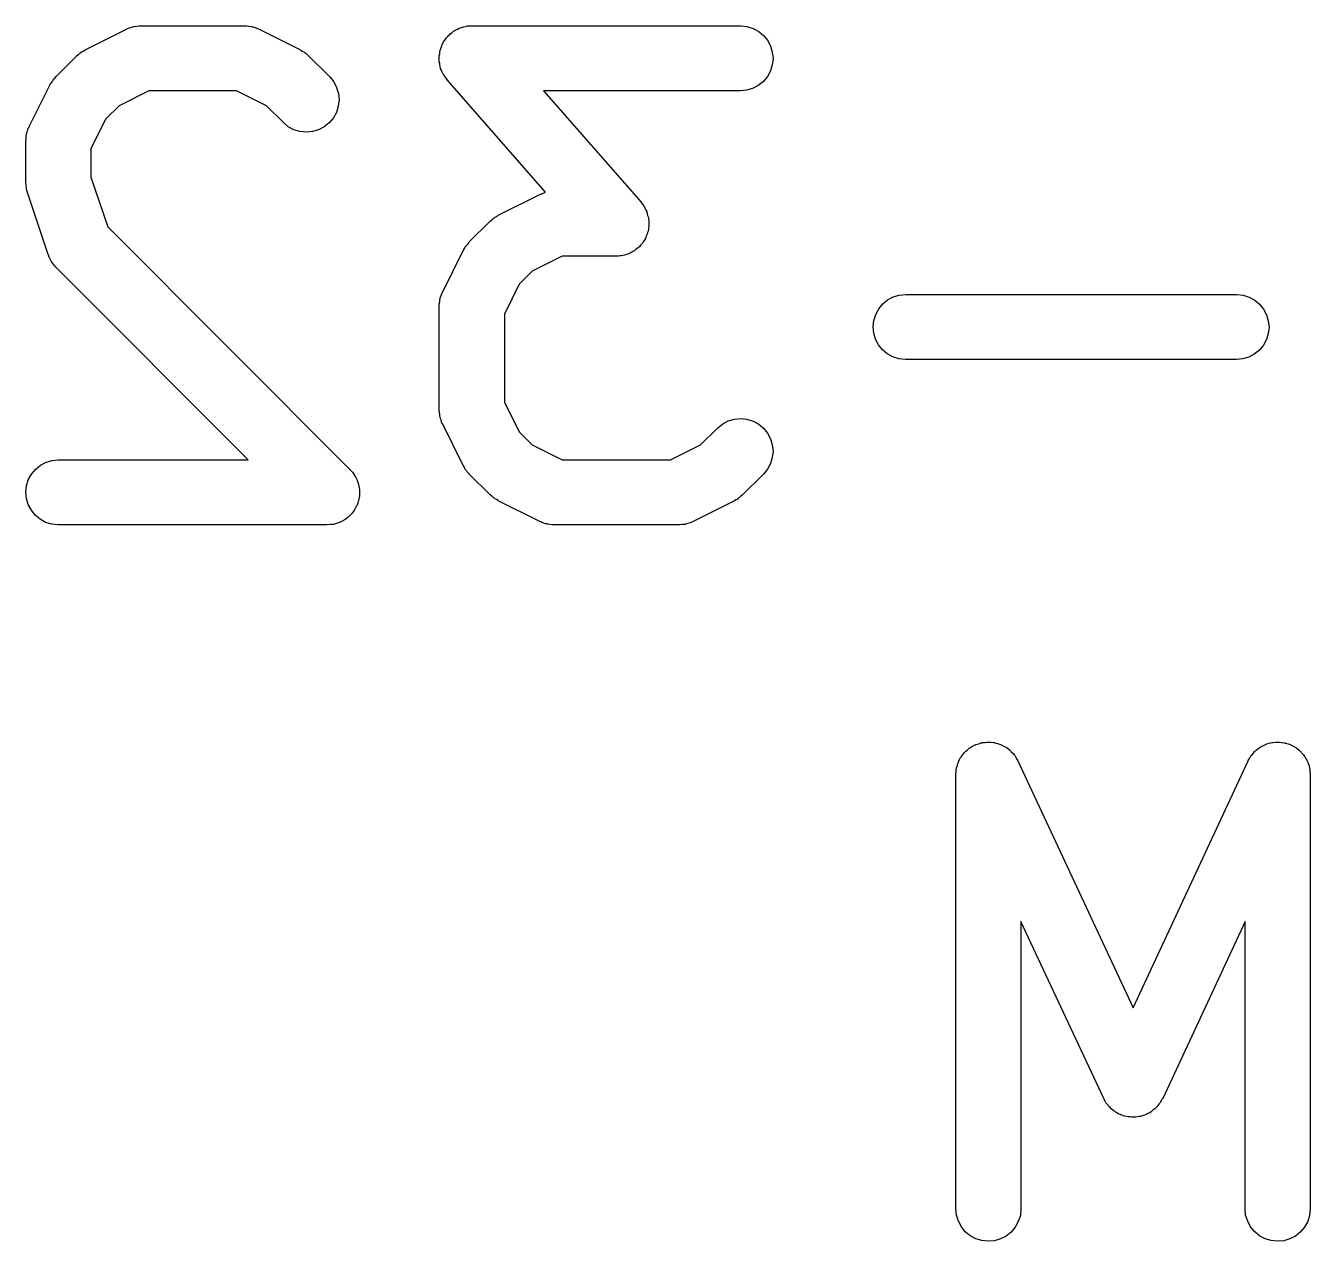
# Model space of a CAD drawing. Extents: x 112.8 to 192.9, y -122.2 to -85.3.
# Drawn here: x 187.756 to 190.716, y -88.125 to -85.325 of the extents above; entities that cross this region are included whole.
import ezdxf

# ---------------------------------------------------------------- set-up
doc = ezdxf.new("R2010")
doc.units = 0
doc.layers.add('BLACK', color=7, linetype='CONTINUOUS')

msp = doc.modelspace()

# ---------------------------------------------------------------- linework, layer by layer
at = {"layer": 'BLACK', "linetype": 'CONTINUOUS'}
for p, q in [((187.893, -85.3807), (187.988, -85.333)), ((187.988, -85.333), (187.989, -85.3326)), ((187.989, -85.3326), (187.991, -85.3318)), ((187.991, -85.3318), (187.993, -85.3308)), ((187.993, -85.3308), (187.998, -85.3293)), ((187.998, -85.3293), (188.003, -85.3275)), ((188.003, -85.3275), (188.005, -85.3272)), ((188.005, -85.3272), (188.007, -85.3266)), ((188.007, -85.3266), (188.012, -85.3261)), ((188.012, -85.3261), (188.017, -85.3253)), ((188.017, -85.3253), (188.02, -85.3253)), ((188.02, -85.3253), (188.022, -85.3251)), ((188.022, -85.3251), (188.26, -85.3251)), ((188.26, -85.3251), (188.261, -85.3251)), ((188.261, -85.3251), (188.263, -85.3254)), ((188.263, -85.3254), (188.265, -85.3253)), ((188.265, -85.3253), (188.27, -85.3262)), ((188.27, -85.3262), (188.276, -85.3268)), ((188.276, -85.3268), (188.278, -85.3274)), ((188.278, -85.3274), (188.28, -85.3278)), ((188.28, -85.3278), (188.285, -85.3296)), ((188.285, -85.3296), (188.29, -85.3312)), ((188.29, -85.3312), (188.291, -85.3323)), ((188.291, -85.3323), (188.294, -85.333)), ((188.294, -85.333), (188.389, -85.3807)), ((188.742, -85.3377), (188.745, -85.3364)), ((188.745, -85.3364), (188.747, -85.3349)), ((188.747, -85.3349), (188.751, -85.333)), ((188.751, -85.333), (188.755, -85.3308)), ((188.755, -85.3308), (188.758, -85.33)), ((188.758, -85.33), (188.76, -85.329)), ((188.76, -85.329), (188.765, -85.3279)), ((188.765, -85.3279), (188.769, -85.3266)), ((188.769, -85.3266), (188.772, -85.3263)), ((188.772, -85.3263), (188.774, -85.3257)), ((188.774, -85.3257), (188.779, -85.3256)), ((188.779, -85.3256), (188.784, -85.3251)), ((188.784, -85.3251), (189.403, -85.3251)), ((189.403, -85.3251), (189.404, -85.3251)), ((189.404, -85.3251), (189.418, -85.3268)), ((189.418, -85.3268), (189.432, -85.3312)), ((189.432, -85.3312), (189.445, -85.3382)), ((188.716, -85.3687), (188.717, -85.3663)), ((188.717, -85.3663), (188.719, -85.3623)), ((188.719, -85.3623), (188.722, -85.3582)), ((188.722, -85.3582), (188.723, -85.3562)), ((188.723, -85.3562), (188.725, -85.3539)), ((188.725, -85.3539), (188.728, -85.3505)), ((188.728, -85.3505), (188.731, -85.3469)), ((188.731, -85.3469), (188.733, -85.3452)), ((188.733, -85.3452), (188.735, -85.3433)), ((188.735, -85.3433), (188.739, -85.3406)), ((188.739, -85.3406), (188.742, -85.3377)), ((189.445, -85.3382), (189.456, -85.3477)), ((189.456, -85.3477), (189.466, -85.3591)), ((189.466, -85.3591), (189.472, -85.372)), ((187.826, -85.4423), (187.874, -85.3947)), ((187.874, -85.394), (187.878, -85.3914)), ((187.874, -85.3947), (187.874, -85.394)), ((187.878, -85.3914), (187.881, -85.3885)), ((187.881, -85.3885), (187.883, -85.3868)), ((187.883, -85.3868), (187.886, -85.3849)), ((187.886, -85.3849), (187.89, -85.3829)), ((187.89, -85.3829), (187.893, -85.3807)), ((188.389, -85.3807), (188.39, -85.3811)), ((188.39, -85.3811), (188.393, -85.3834)), ((188.393, -85.3834), (188.397, -85.3854)), ((188.397, -85.3854), (188.399, -85.3874)), ((188.399, -85.3874), (188.402, -85.3891)), ((188.402, -85.3891), (188.405, -85.392)), ((188.405, -85.392), (188.408, -85.3947)), ((188.408, -85.3947), (188.456, -85.4423)), ((188.709, -85.3944), (188.71, -85.3897)), ((188.709, -85.397), (188.709, -85.3944)), ((188.71, -85.385), (188.711, -85.3825)), ((188.71, -85.3897), (188.71, -85.385)), ((188.711, -85.3825), (188.712, -85.3799)), ((188.712, -85.3799), (188.713, -85.3756)), ((188.713, -85.3756), (188.715, -85.3711)), ((188.715, -85.3711), (188.716, -85.3687)), ((189.472, -85.372), (189.476, -85.3861)), ((189.476, -85.3861), (189.478, -85.4007)), ((188.709, -85.3996), (188.709, -85.397)), ((188.709, -85.4043), (188.709, -85.3996)), ((188.709, -85.409), (188.709, -85.4043)), ((188.71, -85.4116), (188.709, -85.409)), ((188.71, -85.4142), (188.71, -85.4116)), ((188.711, -85.4187), (188.71, -85.4142)), ((188.712, -85.4233), (188.711, -85.4187)), ((188.713, -85.4257), (188.712, -85.4233)), ((189.476, -85.4152), (189.472, -85.4292)), ((189.478, -85.4007), (189.476, -85.4152)), ((187.815, -85.4574), (187.817, -85.4536)), ((187.817, -85.4536), (187.819, -85.4512)), ((187.819, -85.4512), (187.82, -85.4486)), ((187.82, -85.4486), (187.823, -85.4456)), ((187.823, -85.4456), (187.826, -85.4423)), ((188.456, -85.4423), (188.457, -85.4431)), ((188.457, -85.4431), (188.466, -85.4545)), ((188.466, -85.4545), (188.472, -85.4675)), ((188.714, -85.4282), (188.713, -85.4257)), ((188.716, -85.4324), (188.714, -85.4282)), ((188.718, -85.4367), (188.716, -85.4324)), ((188.72, -85.4389), (188.718, -85.4367)), ((188.721, -85.4412), (188.72, -85.4389)), ((188.724, -85.4449), (188.721, -85.4412)), ((188.727, -85.4487), (188.724, -85.4449)), ((188.727, -85.4495), (188.727, -85.4487)), ((188.954, -85.7089), (188.727, -85.4495)), ((189.456, -85.4533), (189.444, -85.4626)), ((189.465, -85.4421), (189.456, -85.4533)), ((189.472, -85.4292), (189.465, -85.4421)), ((187.764, -85.5571), (187.812, -85.4618)), ((187.812, -85.4609), (187.815, -85.4574)), ((187.812, -85.4618), (187.812, -85.4609)), ((188.04, -85.4751), (187.971, -85.5094)), ((188.242, -85.4751), (188.04, -85.4751)), ((188.311, -85.5094), (188.242, -85.4751)), ((188.472, -85.4675), (188.477, -85.4816)), ((188.477, -85.4816), (188.478, -85.4962)), ((189.403, -85.4751), (188.949, -85.4751)), ((188.949, -85.4751), (189.174, -85.7317)), ((189.417, -85.4737), (189.403, -85.4751)), ((189.431, -85.4695), (189.417, -85.4737)), ((189.444, -85.4626), (189.431, -85.4695)), ((187.971, -85.5094), (187.941, -85.5398)), ((188.35, -85.5484), (188.311, -85.5094)), ((188.476, -85.5107), (188.472, -85.5247)), ((188.478, -85.4962), (188.476, -85.5107)), ((187.941, -85.5398), (187.906, -85.6083)), ((188.465, -85.5375), (188.455, -85.5488)), ((188.472, -85.5247), (188.465, -85.5375)), ((187.758, -85.575), (187.759, -85.5729)), ((187.759, -85.5707), (187.761, -85.5659)), ((187.759, -85.5729), (187.759, -85.5707)), ((187.761, -85.5659), (187.762, -85.5611)), ((187.762, -85.5611), (187.764, -85.5591)), ((187.764, -85.5591), (187.764, -85.5571)), ((188.361, -85.5577), (188.35, -85.5484)), ((188.374, -85.5646), (188.361, -85.5577)), ((188.388, -85.5689), (188.374, -85.5646)), ((188.403, -85.5704), (188.388, -85.5689)), ((188.417, -85.569), (188.403, -85.5704)), ((188.431, -85.5648), (188.417, -85.569)), ((188.444, -85.558), (188.431, -85.5648)), ((188.455, -85.5488), (188.444, -85.558)), ((187.756, -85.5896), (187.757, -85.5874)), ((187.756, -85.5906), (187.756, -85.5896)), ((187.756, -85.6858), (187.756, -85.5906)), ((187.757, -85.5801), (187.758, -85.575)), ((187.757, -85.5852), (187.757, -85.5801)), ((187.757, -85.5874), (187.757, -85.5852)), ((187.906, -85.6083), (187.906, -85.6737)), ((187.757, -85.69), (187.756, -85.6858)), ((187.757, -85.6943), (187.757, -85.69)), ((187.906, -85.6737), (187.945, -85.7882)), ((187.758, -85.6973), (187.757, -85.6943)), ((187.758, -85.7004), (187.758, -85.6973)), ((187.759, -85.7044), (187.758, -85.7004)), ((187.76, -85.7086), (187.759, -85.7044)), ((187.76, -85.7096), (187.76, -85.7086)), ((187.808, -85.8524), (187.76, -85.7096)), ((188.845, -85.7616), (188.941, -85.714)), ((188.941, -85.714), (188.942, -85.7135)), ((188.942, -85.7135), (188.944, -85.7128)), ((188.944, -85.7128), (188.946, -85.7117)), ((188.946, -85.7117), (188.951, -85.7103)), ((188.951, -85.7103), (188.954, -85.7089)), ((189.174, -85.7317), (189.174, -85.7325)), ((189.174, -85.7325), (189.177, -85.7364)), ((189.177, -85.7364), (189.18, -85.74)), ((189.18, -85.74), (189.181, -85.7423)), ((189.181, -85.7423), (189.183, -85.7445)), ((189.183, -85.7445), (189.184, -85.7488)), ((189.184, -85.7488), (189.187, -85.753)), ((188.778, -85.8233), (188.826, -85.7757)), ((188.826, -85.7757), (188.827, -85.7749)), ((188.827, -85.7749), (188.83, -85.7723)), ((188.83, -85.7723), (188.833, -85.7694)), ((188.833, -85.7694), (188.836, -85.7677)), ((188.836, -85.7677), (188.838, -85.7658)), ((188.838, -85.7658), (188.842, -85.7639)), ((188.842, -85.7639), (188.845, -85.7616)), ((189.187, -85.753), (189.187, -85.7555)), ((189.187, -85.7555), (189.188, -85.7579)), ((189.188, -85.7579), (189.189, -85.7625)), ((189.189, -85.7625), (189.191, -85.767)), ((189.191, -85.767), (189.191, -85.7696)), ((189.191, -85.7696), (189.192, -85.7722)), ((189.192, -85.7722), (189.192, -85.7769)), ((189.192, -85.7769), (189.192, -85.7816)), ((187.945, -85.7882), (188.503, -86.3471)), ((189.186, -85.8101), (189.185, -85.8125)), ((189.188, -85.8056), (189.186, -85.8101)), ((189.189, -85.8013), (189.188, -85.8056)), ((189.19, -85.7987), (189.189, -85.8013)), ((189.191, -85.7962), (189.19, -85.7987)), ((189.192, -85.7869), (189.191, -85.7915)), ((189.191, -85.7915), (189.191, -85.7962)), ((189.192, -85.7816), (189.192, -85.7842)), ((189.192, -85.7842), (189.192, -85.7869)), ((188.765, -85.8418), (188.767, -85.8383)), ((188.767, -85.8383), (188.769, -85.8346)), ((188.769, -85.8346), (188.771, -85.8322)), ((188.771, -85.8322), (188.773, -85.8296)), ((188.773, -85.8296), (188.776, -85.8265)), ((188.776, -85.8265), (188.778, -85.8233)), ((189.166, -85.8379), (189.162, -85.8406)), ((189.168, -85.836), (189.166, -85.8379)), ((189.17, -85.8343), (189.168, -85.836)), ((189.173, -85.8307), (189.17, -85.8343)), ((189.176, -85.8273), (189.173, -85.8307)), ((189.178, -85.825), (189.176, -85.8273)), ((189.179, -85.823), (189.178, -85.825)), ((189.182, -85.8189), (189.179, -85.823)), ((189.184, -85.8149), (189.182, -85.8189)), ((189.185, -85.8125), (189.184, -85.8149)), ((187.809, -85.8544), (187.808, -85.8524)), ((187.809, -85.8566), (187.809, -85.8544)), ((187.812, -85.8611), (187.809, -85.8566)), ((187.814, -85.8658), (187.812, -85.8611)), ((187.815, -85.8676), (187.814, -85.8658)), ((187.816, -85.8695), (187.815, -85.8676)), ((187.819, -85.8736), (187.816, -85.8695)), ((188.717, -85.938), (188.764, -85.8428)), ((188.764, -85.8428), (188.765, -85.8418)), ((188.992, -85.8561), (188.923, -85.8903)), ((189.117, -85.8561), (188.992, -85.8561)), ((189.122, -85.8556), (189.117, -85.8561)), ((189.126, -85.8555), (189.122, -85.8556)), ((189.129, -85.8549), (189.126, -85.8555)), ((189.132, -85.8547), (189.129, -85.8549)), ((189.136, -85.8533), (189.132, -85.8547)), ((189.141, -85.8523), (189.136, -85.8533)), ((189.143, -85.8512), (189.141, -85.8523)), ((189.146, -85.8504), (189.143, -85.8512)), ((189.15, -85.8482), (189.146, -85.8504)), ((189.154, -85.8463), (189.15, -85.8482)), ((189.156, -85.8448), (189.154, -85.8463)), ((189.159, -85.8436), (189.156, -85.8448)), ((189.162, -85.8406), (189.159, -85.8436)), ((187.822, -85.8777), (187.819, -85.8736)), ((187.824, -85.8793), (187.822, -85.8777)), ((187.825, -85.881), (187.824, -85.8793)), ((187.826, -85.8817), (187.825, -85.881)), ((188.269, -86.3251), (187.826, -85.8817)), ((188.923, -85.8903), (188.893, -85.9207)), ((188.893, -85.9207), (188.859, -85.9893)), ((188.71, -85.956), (188.711, -85.9539)), ((188.71, -85.9611), (188.71, -85.956)), ((188.711, -85.9517), (188.713, -85.9469)), ((188.711, -85.9539), (188.711, -85.9517)), ((188.713, -85.9469), (188.715, -85.942)), ((188.715, -85.942), (188.716, -85.9401)), ((188.716, -85.9401), (188.717, -85.938)), ((189.731, -85.966), (189.742, -85.9567)), ((189.742, -85.9567), (189.755, -85.9498)), ((189.755, -85.9498), (189.769, -85.9456)), ((189.769, -85.9456), (189.784, -85.9442)), ((189.784, -85.9442), (190.546, -85.9442)), ((190.546, -85.9442), (190.547, -85.9442)), ((190.547, -85.9442), (190.561, -85.9458)), ((190.561, -85.9458), (190.575, -85.9502)), ((190.575, -85.9502), (190.588, -85.9573)), ((190.588, -85.9573), (190.599, -85.9667)), ((188.709, -85.9661), (188.71, -85.9611)), ((188.709, -85.9683), (188.709, -85.9661)), ((188.709, -85.9705), (188.709, -85.9683)), ((188.709, -85.9716), (188.709, -85.9705)), ((188.709, -86.2097), (188.709, -85.9716)), ((189.715, -85.9901), (189.722, -85.9772)), ((189.722, -85.9772), (189.731, -85.966)), ((190.599, -85.9667), (190.608, -85.9781)), ((190.608, -85.9781), (190.615, -85.9911)), ((188.859, -85.9893), (188.859, -86.1919)), ((189.709, -86.0187), (189.71, -86.0041)), ((189.71, -86.0041), (189.715, -85.9901)), ((190.615, -85.9911), (190.619, -86.0051)), ((190.619, -86.0051), (190.621, -86.0197)), ((189.71, -86.0332), (189.709, -86.0187)), ((189.714, -86.0473), (189.71, -86.0332)), ((190.619, -86.0343), (190.615, -86.0482)), ((190.621, -86.0197), (190.619, -86.0343)), ((189.721, -86.0602), (189.714, -86.0473)), ((189.73, -86.0717), (189.721, -86.0602)), ((189.741, -86.0811), (189.73, -86.0717)), ((190.599, -86.0724), (190.587, -86.0816)), ((190.608, -86.0611), (190.599, -86.0724)), ((190.615, -86.0482), (190.608, -86.0611)), ((189.754, -86.0881), (189.741, -86.0811)), ((189.768, -86.0925), (189.754, -86.0881)), ((189.783, -86.0942), (189.768, -86.0925)), ((189.784, -86.0942), (189.783, -86.0942)), ((190.546, -86.0942), (189.784, -86.0942)), ((190.56, -86.0927), (190.546, -86.0942)), ((190.574, -86.0885), (190.56, -86.0927)), ((190.587, -86.0816), (190.574, -86.0885)), ((188.859, -86.1919), (188.893, -86.2605)), ((188.709, -86.2118), (188.709, -86.2097)), ((188.709, -86.2141), (188.709, -86.2118)), ((188.71, -86.2191), (188.709, -86.2141)), ((188.71, -86.2242), (188.71, -86.2191)), ((188.711, -86.2263), (188.71, -86.2242)), ((188.711, -86.2285), (188.711, -86.2263)), ((188.713, -86.2333), (188.711, -86.2285)), ((188.714, -86.2382), (188.713, -86.2333)), ((188.715, -86.2402), (188.714, -86.2382)), ((188.716, -86.2423), (188.715, -86.2402)), ((188.717, -86.2432), (188.716, -86.2423)), ((188.764, -86.3384), (188.717, -86.2432)), ((189.311, -86.2909), (189.35, -86.2519)), ((189.35, -86.2519), (189.351, -86.2511)), ((189.351, -86.2511), (189.362, -86.242)), ((189.362, -86.242), (189.375, -86.2353)), ((189.375, -86.2353), (189.389, -86.2312)), ((189.389, -86.2312), (189.404, -86.2299)), ((189.404, -86.2299), (189.418, -86.2315)), ((189.418, -86.2315), (189.432, -86.2359)), ((189.432, -86.2359), (189.445, -86.2429)), ((189.445, -86.2429), (189.456, -86.2522)), ((189.456, -86.2522), (189.465, -86.2636)), ((188.893, -86.2605), (188.923, -86.2909)), ((189.465, -86.2636), (189.472, -86.2766)), ((189.472, -86.2766), (189.476, -86.2906)), ((188.923, -86.2909), (188.992, -86.3251)), ((189.242, -86.3251), (189.311, -86.2909)), ((189.476, -86.2906), (189.478, -86.3052)), ((189.478, -86.3052), (189.476, -86.3197)), ((187.779, -86.3469), (187.79, -86.3377)), ((187.79, -86.3377), (187.803, -86.3308)), ((187.803, -86.3308), (187.817, -86.3266)), ((187.817, -86.3266), (187.831, -86.3251)), ((187.831, -86.3251), (188.269, -86.3251)), ((188.767, -86.342), (188.764, -86.3384)), ((188.768, -86.3457), (188.767, -86.342)), ((188.992, -86.3251), (189.242, -86.3251)), ((189.472, -86.3337), (189.465, -86.3466)), ((189.476, -86.3197), (189.472, -86.3337)), ((187.758, -86.385), (187.762, -86.3711)), ((187.762, -86.3711), (187.769, -86.3582)), ((187.769, -86.3582), (187.779, -86.3469)), ((188.503, -86.3471), (188.504, -86.3476)), ((188.504, -86.3476), (188.504, -86.3477)), ((188.504, -86.3477), (188.504, -86.3477)), ((188.504, -86.3477), (188.504, -86.3478)), ((188.504, -86.3478), (188.509, -86.3535)), ((188.509, -86.3535), (188.513, -86.3591)), ((188.513, -86.3591), (188.513, -86.3592)), ((188.513, -86.3592), (188.513, -86.3593)), ((188.513, -86.3593), (188.517, -86.3657)), ((188.517, -86.3657), (188.52, -86.372)), ((188.52, -86.372), (188.52, -86.3722)), ((188.52, -86.3722), (188.52, -86.3723)), ((188.52, -86.3723), (188.522, -86.3792)), ((188.77, -86.3482), (188.768, -86.3457)), ((188.772, -86.3508), (188.77, -86.3482)), ((188.775, -86.3539), (188.772, -86.3508)), ((188.778, -86.3572), (188.775, -86.3539)), ((188.778, -86.3579), (188.778, -86.3572)), ((188.826, -86.4055), (188.778, -86.3579)), ((189.456, -86.3579), (189.408, -86.4055)), ((189.465, -86.3466), (189.456, -86.3579)), ((187.756, -86.3996), (187.758, -86.385)), ((187.758, -86.4142), (187.756, -86.3996)), ((188.522, -86.3792), (188.524, -86.3861)), ((188.524, -86.3861), (188.524, -86.3862)), ((188.524, -86.3862), (188.524, -86.3863)), ((188.524, -86.3863), (188.525, -86.3936)), ((188.525, -86.3936), (188.525, -86.4007)), ((188.525, -86.4007), (188.525, -86.4008)), ((188.525, -86.4008), (188.525, -86.4009)), ((188.525, -86.4009), (188.525, -86.4081)), ((187.762, -86.4282), (187.758, -86.4142)), ((187.769, -86.4412), (187.762, -86.4282)), ((188.519, -86.4294), (188.516, -86.4358)), ((188.52, -86.4293), (188.519, -86.4294)), ((188.522, -86.4221), (188.52, -86.4292)), ((188.52, -86.4292), (188.52, -86.4293)), ((188.524, -86.4155), (188.522, -86.4221)), ((188.525, -86.4081), (188.524, -86.4152)), ((188.524, -86.4152), (188.524, -86.4153)), ((188.524, -86.4153), (188.524, -86.4155)), ((188.829, -86.4082), (188.826, -86.4055)), ((188.832, -86.4112), (188.829, -86.4082)), ((188.835, -86.4129), (188.832, -86.4112)), ((188.837, -86.4148), (188.835, -86.4129)), ((188.841, -86.4168), (188.837, -86.4148)), ((188.845, -86.4191), (188.841, -86.4168)), ((188.845, -86.4196), (188.845, -86.4191)), ((188.941, -86.4672), (188.845, -86.4196)), ((189.389, -86.4196), (189.294, -86.4672)), ((189.392, -86.4173), (189.389, -86.4196)), ((189.396, -86.4154), (189.392, -86.4173)), ((189.398, -86.4135), (189.396, -86.4154)), ((189.401, -86.4118), (189.398, -86.4135)), ((189.404, -86.4089), (189.401, -86.4118)), ((189.407, -86.4063), (189.404, -86.4089)), ((189.408, -86.4055), (189.407, -86.4063)), ((187.778, -86.4526), (187.769, -86.4412)), ((187.789, -86.462), (187.778, -86.4526)), ((188.498, -86.458), (188.492, -86.4626)), ((188.503, -86.4535), (188.498, -86.458)), ((188.508, -86.4478), (188.503, -86.4533)), ((188.503, -86.4533), (188.503, -86.4534)), ((188.503, -86.4534), (188.503, -86.4535)), ((188.512, -86.4423), (188.508, -86.4478)), ((188.513, -86.4422), (188.512, -86.4423)), ((188.516, -86.4358), (188.513, -86.4421)), ((188.513, -86.4421), (188.513, -86.4422)), ((187.802, -86.4691), (187.789, -86.462)), ((187.816, -86.4735), (187.802, -86.4691)), ((187.83, -86.4751), (187.816, -86.4735)), ((187.831, -86.4751), (187.83, -86.4751)), ((188.45, -86.4751), (187.831, -86.4751)), ((188.458, -86.4744), (188.45, -86.4751)), ((188.465, -86.4738), (188.458, -86.4744)), ((188.472, -86.4716), (188.465, -86.4737)), ((188.465, -86.4737), (188.465, -86.4737)), ((188.465, -86.4737), (188.465, -86.4738)), ((188.479, -86.4696), (188.472, -86.4716)), ((188.485, -86.4662), (188.479, -86.4695)), ((188.479, -86.4695), (188.479, -86.4695)), ((188.479, -86.4695), (188.479, -86.4696)), ((188.492, -86.4627), (188.485, -86.4662)), ((188.492, -86.4626), (188.492, -86.4627)), ((188.492, -86.4627), (188.492, -86.4627)), ((188.943, -86.468), (188.941, -86.4672)), ((188.945, -86.4691), (188.943, -86.468)), ((188.95, -86.4706), (188.945, -86.4691)), ((188.954, -86.4724), (188.95, -86.4706)), ((188.957, -86.4728), (188.954, -86.4724)), ((188.959, -86.4735), (188.957, -86.4728)), ((188.964, -86.4741), (188.959, -86.4735)), ((188.969, -86.4749), (188.964, -86.4741)), ((188.971, -86.4749), (188.969, -86.4749)), ((188.973, -86.4751), (188.971, -86.4749)), ((188.974, -86.4751), (188.973, -86.4751)), ((189.26, -86.4751), (188.974, -86.4751)), ((189.262, -86.4749), (189.26, -86.4751)), ((189.264, -86.475), (189.262, -86.4749)), ((189.269, -86.4742), (189.264, -86.475)), ((189.275, -86.4737), (189.269, -86.4742)), ((189.277, -86.4731), (189.275, -86.4737)), ((189.279, -86.4727), (189.277, -86.4731)), ((189.284, -86.471), (189.279, -86.4727)), ((189.289, -86.4695), (189.284, -86.471)), ((189.29, -86.4684), (189.289, -86.4695)), ((189.293, -86.4677), (189.29, -86.4684)), ((189.294, -86.4672), (189.293, -86.4677)), ((189.922, -86.9965), (189.926, -86.993)), ((189.926, -86.993), (189.93, -86.9893)), ((189.93, -86.9893), (189.932, -86.9884)), ((189.932, -86.9884), (189.933, -86.9874)), ((189.933, -86.9874), (189.938, -86.9848)), ((189.938, -86.9848), (189.943, -86.9819)), ((189.943, -86.9819), (189.945, -86.9814)), ((189.945, -86.9814), (189.946, -86.9806)), ((189.946, -86.9806), (189.952, -86.979)), ((189.952, -86.979), (189.957, -86.9772)), ((189.957, -86.9772), (189.959, -86.9769)), ((189.959, -86.9769), (189.96, -86.9765)), ((189.96, -86.9765), (189.966, -86.9759)), ((189.966, -86.9759), (189.971, -86.9752)), ((189.971, -86.9752), (189.973, -86.9753)), ((189.973, -86.9753), (189.975, -86.9751)), ((189.975, -86.9751), (189.98, -86.9757)), ((189.98, -86.9757), (189.986, -86.9761)), ((189.986, -86.9761), (189.988, -86.9765)), ((189.988, -86.9765), (189.989, -86.9767)), ((189.989, -86.9767), (189.995, -86.9783)), ((189.995, -86.9783), (190, -86.9797)), ((190, -86.9797), (190.002, -86.9805)), ((190.002, -86.9805), (190.003, -86.981)), ((190.003, -86.981), (190.008, -86.9837)), ((190.008, -86.9837), (190.013, -86.9861)), ((190.013, -86.9861), (190.015, -86.9871)), ((190.015, -86.9871), (190.016, -86.988)), ((190.016, -86.988), (190.021, -86.9915)), ((190.021, -86.9915), (190.025, -86.9949)), ((190.59, -86.9955), (190.591, -86.9942)), ((190.591, -86.9942), (190.595, -86.9909)), ((190.595, -86.9909), (190.6, -86.9874)), ((190.6, -86.9874), (190.601, -86.9866)), ((190.601, -86.9866), (190.603, -86.9856)), ((190.603, -86.9856), (190.608, -86.9832)), ((190.608, -86.9832), (190.613, -86.9806)), ((190.613, -86.9806), (190.614, -86.9801)), ((190.614, -86.9801), (190.616, -86.9794)), ((190.616, -86.9794), (190.621, -86.978)), ((190.621, -86.978), (190.627, -86.9765)), ((190.627, -86.9765), (190.629, -86.9763)), ((190.629, -86.9763), (190.63, -86.9759)), ((190.63, -86.9759), (190.636, -86.9756)), ((190.636, -86.9756), (190.641, -86.9751)), ((190.641, -86.9751), (190.643, -86.9753)), ((190.643, -86.9753), (190.645, -86.9752)), ((190.645, -86.9752), (190.65, -86.9761)), ((190.65, -86.9761), (190.656, -86.9767)), ((190.656, -86.9767), (190.658, -86.9772)), ((190.658, -86.9772), (190.659, -86.9774)), ((190.659, -86.9774), (190.665, -86.9793)), ((190.665, -86.9793), (190.67, -86.981)), ((190.67, -86.981), (190.671, -86.9818)), ((190.671, -86.9818), (190.673, -86.9824)), ((190.673, -86.9824), (190.678, -86.9853)), ((190.678, -86.9853), (190.683, -86.988)), ((190.683, -86.988), (190.684, -86.989)), ((190.684, -86.989), (190.686, -86.9899)), ((190.686, -86.9899), (190.69, -86.9937)), ((190.69, -86.9937), (190.694, -86.9973)), ((189.903, -87.0292), (189.904, -87.0238)), ((189.904, -87.0238), (189.905, -87.0222)), ((189.905, -87.0206), (189.908, -87.0157)), ((189.905, -87.0222), (189.905, -87.0206)), ((189.908, -87.0157), (189.91, -87.0106)), ((189.91, -87.0106), (189.912, -87.0093)), ((189.912, -87.0078), (189.916, -87.0034)), ((189.912, -87.0093), (189.912, -87.0078)), ((189.916, -87.0034), (189.919, -86.999)), ((189.919, -86.999), (189.921, -86.9979)), ((189.921, -86.9979), (189.922, -86.9965)), ((190.025, -86.9949), (190.026, -86.9962)), ((190.026, -86.9962), (190.027, -86.9973)), ((190.027, -86.9973), (190.031, -87.0016)), ((190.031, -87.0016), (190.035, -87.0058)), ((190.035, -87.0058), (190.036, -87.0073)), ((190.036, -87.0073), (190.037, -87.0086)), ((190.037, -87.0086), (190.039, -87.0136)), ((190.039, -87.0136), (190.042, -87.0184)), ((190.042, -87.0184), (190.308, -87.5871)), ((190.308, -87.5871), (190.573, -87.0184)), ((190.573, -87.0175), (190.576, -87.0127)), ((190.573, -87.0184), (190.573, -87.0175)), ((190.576, -87.0127), (190.579, -87.0078)), ((190.579, -87.0078), (190.58, -87.0064)), ((190.58, -87.0064), (190.581, -87.005)), ((190.581, -87.005), (190.585, -87.0008)), ((190.585, -87.0008), (190.588, -86.9965)), ((190.588, -86.9965), (190.59, -86.9955)), ((190.694, -86.9973), (190.695, -86.9986)), ((190.695, -86.9986), (190.696, -86.9998)), ((190.696, -86.9998), (190.7, -87.0043)), ((190.7, -87.0043), (190.703, -87.0086)), ((190.703, -87.0086), (190.704, -87.0101)), ((190.704, -87.0101), (190.705, -87.0115)), ((190.705, -87.0115), (190.708, -87.0166)), ((190.708, -87.0166), (190.71, -87.0215)), ((190.71, -87.0215), (190.711, -87.0232)), ((190.711, -87.0232), (190.711, -87.0247)), ((189.899, -87.0491), (189.9, -87.0435)), ((189.899, -87.0501), (189.899, -87.0491)), ((189.899, -88.0501), (189.899, -87.0501)), ((189.9, -87.0379), (189.901, -87.0362)), ((189.9, -87.0435), (189.9, -87.0379)), ((189.901, -87.0345), (189.903, -87.0292)), ((189.901, -87.0362), (189.901, -87.0345)), ((190.711, -87.0247), (190.713, -87.0302)), ((190.713, -87.0302), (190.714, -87.0356)), ((190.714, -87.0356), (190.715, -87.0373)), ((190.715, -87.0373), (190.715, -87.0389)), ((190.715, -87.0389), (190.715, -87.0445)), ((190.715, -87.0445), (190.716, -87.0501)), ((190.716, -87.0501), (190.716, -88.0501)), ((190.24, -87.7961), (190.049, -87.3882)), ((190.049, -87.3882), (190.049, -88.0501)), ((190.566, -87.3882), (190.376, -87.7961)), ((190.566, -88.0501), (190.566, -87.3882)), ((190.242, -87.7995), (190.24, -87.7961)), ((190.243, -87.803), (190.242, -87.7995)), ((190.245, -87.8058), (190.243, -87.803)), ((190.247, -87.8087), (190.245, -87.8058)), ((190.25, -87.8116), (190.247, -87.8087)), ((190.252, -87.8148), (190.25, -87.8116)), ((190.255, -87.8171), (190.252, -87.8148)), ((190.257, -87.8196), (190.255, -87.8171)), ((190.26, -87.822), (190.257, -87.8196)), ((190.263, -87.8246), (190.26, -87.822)), ((190.354, -87.8226), (190.351, -87.8252)), ((190.358, -87.8203), (190.354, -87.8226)), ((190.36, -87.8178), (190.358, -87.8203)), ((190.362, -87.8156), (190.36, -87.8178)), ((190.365, -87.8124), (190.362, -87.8156)), ((190.367, -87.8096), (190.365, -87.8124)), ((190.369, -87.8066), (190.367, -87.8096)), ((190.371, -87.8039), (190.369, -87.8066)), ((190.373, -87.8004), (190.371, -87.8039)), ((190.375, -87.7971), (190.373, -87.8004)), ((190.376, -87.7961), (190.375, -87.7971)), ((190.266, -87.8264), (190.263, -87.8246)), ((190.269, -87.8284), (190.266, -87.8264)), ((190.272, -87.8301), (190.269, -87.8284)), ((190.275, -87.8322), (190.272, -87.8301)), ((190.279, -87.8333), (190.275, -87.8322)), ((190.282, -87.8348), (190.279, -87.8333)), ((190.285, -87.8358), (190.282, -87.8348)), ((190.289, -87.8371), (190.285, -87.8358)), ((190.293, -87.8376), (190.289, -87.8371)), ((190.296, -87.8385), (190.293, -87.8376)), ((190.3, -87.8387), (190.296, -87.8385)), ((190.304, -87.8393), (190.3, -87.8387)), ((190.307, -87.8392), (190.304, -87.8393)), ((190.31, -87.8394), (190.307, -87.8392)), ((190.314, -87.8388), (190.31, -87.8394)), ((190.318, -87.8387), (190.314, -87.8388)), ((190.322, -87.8378), (190.318, -87.8387)), ((190.325, -87.8374), (190.322, -87.8378)), ((190.329, -87.8361), (190.325, -87.8374)), ((190.332, -87.8352), (190.329, -87.8361)), ((190.336, -87.8337), (190.332, -87.8352)), ((190.339, -87.8326), (190.336, -87.8337)), ((190.342, -87.8306), (190.339, -87.8326)), ((190.346, -87.829), (190.342, -87.8306)), ((190.349, -87.827), (190.346, -87.829)), ((190.351, -87.8252), (190.349, -87.827)), ((189.901, -88.0647), (189.899, -88.0501)), ((190.049, -88.0512), (190.048, -88.0657)), ((190.049, -88.0501), (190.049, -88.0512)), ((190.567, -88.0647), (190.566, -88.0501)), ((190.716, -88.0512), (190.714, -88.0657)), ((190.716, -88.0501), (190.716, -88.0512)), ((189.905, -88.0787), (189.901, -88.0647)), ((189.912, -88.0916), (189.905, -88.0787)), ((190.043, -88.0797), (190.036, -88.0925)), ((190.048, -88.0657), (190.043, -88.0797)), ((190.572, -88.0787), (190.567, -88.0647)), ((190.578, -88.0916), (190.572, -88.0787)), ((190.71, -88.0797), (190.703, -88.0925)), ((190.714, -88.0657), (190.71, -88.0797)), ((189.921, -88.103), (189.912, -88.0916)), ((189.932, -88.1123), (189.921, -88.103)), ((189.945, -88.1193), (189.932, -88.1123)), ((190.015, -88.1129), (190.002, -88.1197)), ((190.027, -88.1037), (190.015, -88.1129)), ((190.036, -88.0925), (190.027, -88.1037)), ((190.588, -88.103), (190.578, -88.0916)), ((190.599, -88.1123), (190.588, -88.103)), ((190.612, -88.1193), (190.599, -88.1123)), ((190.682, -88.1129), (190.669, -88.1197)), ((190.693, -88.1037), (190.682, -88.1129)), ((190.703, -88.0925), (190.693, -88.1037)), ((189.959, -88.1236), (189.945, -88.1193)), ((189.974, -88.1251), (189.959, -88.1236)), ((189.988, -88.1238), (189.974, -88.1251)), ((190.002, -88.1197), (189.988, -88.1238)), ((190.626, -88.1236), (190.612, -88.1193)), ((190.64, -88.1251), (190.626, -88.1236)), ((190.655, -88.1238), (190.64, -88.1251)), ((190.669, -88.1197), (190.655, -88.1238))]:
    msp.add_line(p, q, dxfattribs=at)

doc.saveas('drawing.dxf')
